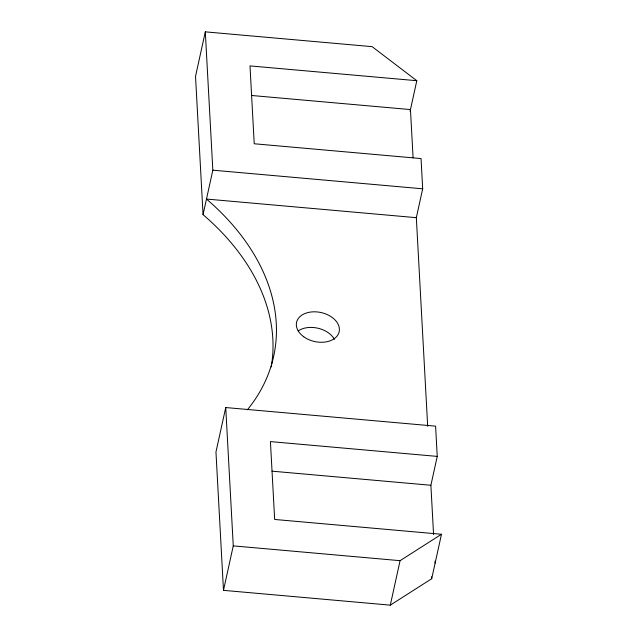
<?xml version="1.0" encoding="UTF-8"?>
<svg xmlns="http://www.w3.org/2000/svg" width="637" height="637" viewBox="0 0 637 637"><rect width="100%" height="100%" fill="white"/><g stroke="black" fill="none" stroke-linecap="round" stroke-linejoin="round"><path stroke-width="0.96" d="M410.053 111.411L416.805 80.708L372.112 46.652L205.305 31.85L195.527 76.321L203.052 214.653A260.477 177.317 12.4 0 1 271.211 366.936M203.052 214.653L212.83 170.183L205.305 31.85M437.237 456.403L435.597 426.161L225.737 407.545L215.959 452.015L223.483 590.348L390.298 605.15L431.695 578.73L441.473 534.26L274.666 519.458L270.43 441.6L437.237 456.403L430.891 485.267L433.574 534.547M223.483 590.348L233.261 545.877L225.737 407.545M427.682 426.233L416.335 217.671L422.681 188.807L421.041 158.565L254.227 143.763L249.999 65.906L416.805 80.708M390.298 605.15L400.076 560.679L441.473 534.26M251.543 95.478L410.459 109.58L413.087 157.872M212.83 170.183L422.681 188.807M416.335 217.671L206.484 199.055A260.477 177.317 12.4 0 1 247.355 409.822M271.983 471.165L430.891 485.267M233.261 545.877L400.076 560.679M435.023 561.157L435.127 563.132M431.591 576.748L431.695 578.73M298.172 330.914A21.809 14.85 12.4 0 1 334.401 339.314M303.738 336.766A21.809 14.85 12.4 0 0 339.011 332.347A21.809 14.85 12.4 0 0 310.84 312.019A21.809 14.85 12.4 0 0 303.738 336.766"/></g></svg>
